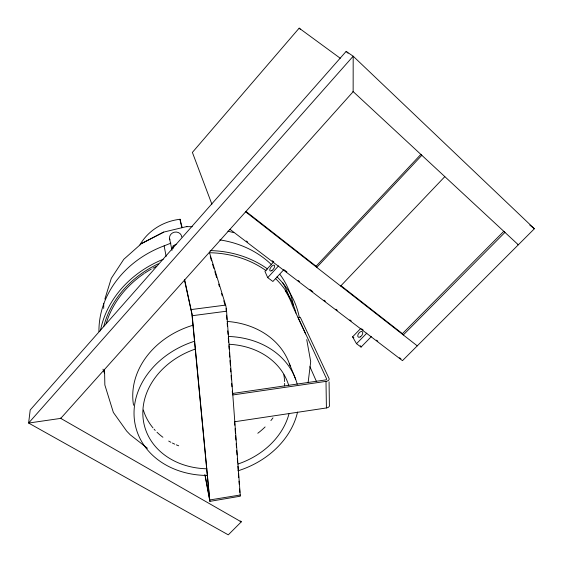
<?xml version="1.0" encoding="UTF-8"?>
<svg xmlns="http://www.w3.org/2000/svg" width="563" height="563" viewBox="0 0 563 563"><rect width="100%" height="100%" fill="white"/><g stroke="black" fill="none" stroke-linecap="round" stroke-linejoin="round"><path stroke-width="0.84" d="M103.705 308.433L103.726 303.295M209.337 252.125L225.636 305.083A4.539 0.429 82.7 0 1 226.586 311.198L240.331 496.193L209.886 501.366L192.124 314.604L184.65 279.67M308.151 382.34L310.706 361.664L306.736 339.616M104.859 299.108L111.291 278.326L123.776 259.311L141.482 243.582L163.706 232.097L186.346 226.65L192.307 226.678M340.263 58.263L299.164 28.15L192.391 152.404L211.892 204.214M229.971 229.324L402.475 360.651L534.386 228.747L353.184 56.209L346.146 51.402L30.205 409.984L28.614 423.052L228.282 534.85L241.26 521.873A2.491 1.302 -63.5 0 0 240.141 521.197M273.738 261.795L264.927 271.366L267.721 277.636L272.886 281.479L283.618 269.895M267.721 277.636L278.579 265.884M340.657 286.046L444.798 176.655M371.355 336.583L361.052 347.089L356.506 343.704L352.586 336.85L360.939 328.264M356.506 343.704L366.816 333.148M163.706 232.097L141.482 243.582M98.94 331.565A98.581 85.041 -14.4 0 1 164.129 245.855L170.899 243.146M209.823 499.951L240.302 494.99M234.834 421.722L326.413 407.957A4.18 2.484 0.5 0 0 329.39 404.931L329.074 381.855M325.998 381.376L232.836 394.952L232.442 393.481L325.344 379.969A1.703 0.964 0.2 0 0 326.561 378.793L298.108 317.546L300.283 317.258L329.024 378.435A4.251 2.407 0.2 0 1 325.998 381.376L326.413 407.957M191.371 309.551L225.636 305.083M192.243 315.716L226.586 311.198M186.346 226.65L186.916 226.671M227.902 231.14L233.779 232.66M241.26 521.873L60.748 418.379L28.614 423.052L353.184 56.209L353.142 91.713L60.748 418.379L60.642 417.992M352.586 336.85L353.867 337.807M246.334 241.013L247.734 242.076M272.218 260.732L273.618 261.795M284.111 269.79L286.905 271.922M298.094 280.444L299.495 281.514M309.988 289.509L312.789 291.634M323.978 300.163L325.379 301.226M335.872 309.221L337.265 310.29M349.862 319.883L351.256 320.945M361.749 328.94L363.149 330.002M376.443 340.129L377.836 341.192M399.519 357.716L400.919 358.779M245.834 211.336L316.54 266.573M340.805 285.525L402.496 333.725M245.623 211.843L417.267 345.865M147.485 448.303L130.25 434.819L126.661 431.082L113.353 412.426L104.852 384.979L104.542 369.391M529.811 225.109L534.386 228.747M299.164 28.15L300.445 29.353M346.146 51.402L348.054 53.225M209.886 501.366L204.833 474.503M352.924 91.389L518.326 244.799A2.716 1.619 -42.5 0 1 518.073 244.462M360.257 345.71L361.052 347.089M305.603 333.936L292.478 305.667A97.357 83.387 -14.6 0 0 285.209 290.642M309.903 366.675L316.3 381.151M289.291 363.438L295.702 379.392M210.266 256.735L211.54 260.887M212.561 264.216L213.834 268.375M214.855 271.704L216.635 277.524M218.676 284.174L219.443 286.673M221.477 293.323L222.244 295.821M223.771 300.811L225.052 304.97M139.927 244.863A50.163 44.998 -13 0 1 180.061 219.267L182.159 227.607M180.449 221.885L181.926 227.804M184.488 280.212L191.899 313.957L209.542 498.853L205.129 475.249M173.094 245.757L173.608 248.17M169.512 238.423L172.004 250.373M164.129 245.855L166.127 256.397M226.03 308.531L226.326 311.656M180.061 219.267L180.23 221.041M226.586 315.146L226.91 319.517M227.178 323.007L227.438 326.505M227.762 330.868L228.022 334.366M228.282 337.856L228.613 342.227M228.874 345.717L229.134 349.215M229.394 352.705L229.725 357.076M229.986 360.573L230.309 364.937M230.57 368.434L230.83 371.925M231.09 375.422L231.421 379.786M231.682 383.283L231.942 386.774M232.273 391.144L232.463 393.762M234.553 421.715L234.82 425.213M235.081 428.703L235.404 433.074M235.601 435.692L235.925 440.062M236.186 443.553L236.453 447.05M236.713 450.541L237.037 454.911M237.297 458.409L237.628 462.772M237.889 466.27L238.212 470.633M238.409 473.258L238.733 477.621M239.001 481.119L239.261 484.609M239.585 488.98L239.845 492.47M297.546 412.053A83.535 68.306 -15.6 0 1 237.917 470.844M207.1 475.461A83.535 68.306 -15.6 0 1 134.268 418.457A83.535 68.306 -15.6 0 1 194.756 341.164M228.339 336.456A83.535 68.306 -15.6 0 1 297.215 384.226M288.953 413.967A74.907 61.24 -15.7 0 1 237.903 464.053M206.853 468.796A74.907 61.24 -15.7 0 1 143.065 417.992A74.907 61.24 -15.7 0 1 195.199 349.109M229.12 344.267A74.907 61.24 -15.7 0 1 288.756 385.585M133.544 405.247A80.854 66.877 -15.4 0 1 193.039 325.224M227.093 321.431A80.854 66.877 -15.4 0 1 290.121 365.901M283.829 374.726A72.5 59.959 -15.5 0 1 284.589 381.601M284.632 383.326A72.5 59.959 -15.5 0 1 284.589 385.936M272.964 417.859A72.5 59.959 -15.5 0 1 270.887 420.575M265.117 426.937A72.5 59.959 -15.5 0 1 257.798 433.264M178.682 445.79A72.5 59.959 -15.5 0 1 176.289 444.833M174.713 444.151A72.5 59.959 -15.5 0 1 172.405 443.053M170.899 442.286A72.5 59.959 -15.5 0 1 168.703 441.068M162.918 437.261A72.5 59.959 -15.5 0 1 157 432.236M155.226 430.435A72.5 59.959 -15.5 0 1 154.093 429.189M153.002 427.908A72.5 59.959 -15.5 0 1 143.361 410.026M103.845 326.188A99.419 84.992 -14.6 0 1 158.344 263.78M209.605 252.731A99.419 84.992 -14.6 0 1 266.215 270.775M275.56 278.615A99.419 84.992 -14.6 0 1 296.061 313.183M104.465 373.192A101.685 86.934 -14.6 0 1 102.987 369.194M100.418 330.854A101.685 86.934 -14.6 0 1 163.193 259.283M210.154 250.584A101.685 86.934 -14.6 0 1 267.714 269.093M276.989 276.862A101.685 86.934 -14.6 0 1 299.312 317.405M172.067 248.86A6.383 5.778 -12.1 0 1 176.142 244.229M219.795 239.894A98.581 85.041 -14.4 0 1 271.605 264.807M280.043 274.526A98.581 85.041 -14.4 0 1 293.379 305.484M282.598 282.422A96.386 83.141 -14.4 0 1 288.995 296.764M169.871 239.852A6.179 5.63 -11.6 0 1 174.277 232.216A6.179 5.63 -11.6 0 1 181.772 236.981M106.154 323.655A97.913 83.697 -14.6 0 1 144.086 273.583M144.79 273.111A97.913 83.697 -14.6 0 1 151.341 269.058M152.847 268.206A97.913 83.697 -14.6 0 1 156.697 266.186M420.779 154.48L316.096 266.222L316.765 267.39L421.8 155.339L420.779 154.48M503.737 231.358L402.418 333.669L403.291 334.957L504.941 232.392L503.737 231.358M271.936 270.522A3.568 1.548 -53 0 0 274.498 265.356A3.568 1.548 -53 0 0 270.24 268.354A3.568 1.548 -53 0 0 271.936 270.522M360.264 336.878A3.35 1.872 -53 0 0 362.438 331.853A3.35 1.872 -53 0 0 358.096 334.408A3.35 1.872 -53 0 0 360.264 336.878"/></g></svg>
